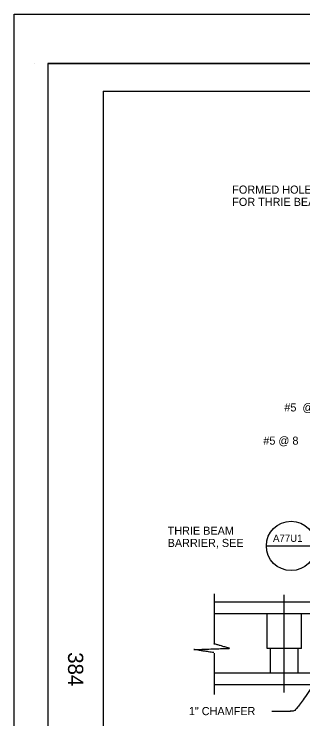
# Model space of a CAD drawing. Extents: x -863 to 897, y -431 to 759.
# Drawn here: x -863 to -602, y 122 to 759 of the extents above; entities that cross this region are included whole.
import ezdxf

# ---------------------------------------------------------------- set-up
doc = ezdxf.new("R2010")
doc.units = 0
for name, color, linetype in [('10 Sheet Format', 7, 'Continuous'), ('212 Leaders and Dim Lines', 7, 'Continuous'), ('214 Text and Titles', 7, 'Continuous'), ('217 Rebar', 7, 'Continuous'), ('220 Structural Steel', 7, 'Continuous'), ('230 Wood', 7, 'Continuous'), ('240 Concrete', 7, 'Continuous')]:
    doc.layers.add(name, color=color, linetype=linetype)

msp = doc.modelspace()

# ---------------------------------------------------------------- linework, layer by layer
at = {"layer": '10 Sheet Format'}
for p, q in [((-844.8, 714.36), (-844.8, 714.36)), ((-832.8, 714.35), (867.2, 714.35)), ((-832.8, 714.35), (-832.8, -385.65)), ((-782.83, 689.35), (842.16, 689.35)), ((-782.83, 689.35), (-782.83, -360.65))]:
    msp.add_line(p, q, dxfattribs=at)
for points in [[(-863.43, 758.96), (896.57, 758.96), (896.57, -431.04), (-863.43, -431.04)], [(-832.8, -385.65), (867.2, -385.65), (867.2, 714.35), (-832.8, 714.35)]]:
    msp.add_lwpolyline(points, close=True, dxfattribs=at)
at = {"layer": '212 Leaders and Dim Lines'}
msp.add_open_spline([(-542.72, 199.48), (-557.11, 205.1), (-565.31, 196.08), (-607.98, 130.03), (-613.31, 128.8), (-630.54, 128.8)], degree=2, dxfattribs=at)
at = {"layer": '214 Text and Titles'}
msp.add_line((-635.5, 278.52), (-590.9, 278.52), dxfattribs=at)
msp.add_circle((-613.2, 278.52), 22.3, dxfattribs=at)
at = {"layer": '217 Rebar'}
for p, q in [((-682.46, 190.35), (-682.46, 235.18)), ((-682.46, 144.37), (-682.46, 181.73))]:
    msp.add_line(p, q, dxfattribs=at)
msp.add_open_spline([(-683.05, 182.1), (-701.03, 184.87), (-701.03, 184.87), (-668.66, 185.97), (-668.66, 185.97), (-683.05, 190.12)], degree=2, dxfattribs=at)
at = {"layer": '220 Structural Steel'}
for p, q in [((-481.79, 227.61), (-682.46, 227.61)), ((-481.79, 217.06), (-682.46, 217.06)), ((-551.81, 163.54), (-682.46, 163.54)), ((-474.11, 153), (-682.46, 153))]:
    msp.add_line(p, q, dxfattribs=at)
at = {"layer": '230 Wood'}
for p, q in [((-634.91, 185.81), (-634.91, 217.06)), ((-603.66, 217.06), (-634.91, 217.06)), ((-603.66, 185.81), (-603.66, 217.06)), ((-603.66, 185.81), (-634.91, 185.81)), ((-631.79, 163.54), (-631.79, 185.81)), ((-606.79, 163.54), (-606.79, 185.81))]:
    msp.add_line(p, q, dxfattribs=at)
at = {"layer": '240 Concrete'}
msp.add_line((-619.29, 146.13), (-619.29, 234.25), dxfattribs=at)

# ---------------------------------------------------------------- texts
at = {"layer": '10 Sheet Format'}
msp.add_text('384', height=13.779, rotation=270, dxfattribs=at).set_placement((-814.71, 182.45))
at = {"layer": '214 Text and Titles'}
for s, height, p in [('FORMED HOLES', 7.3254, (-666.32, 596.73)), ('FOR THRIE BEAM', 7.3254, (-666.32, 585.65)), ('#5  @ 8', 7.325, (-619.24, 399.97)), ('#5 @ 8', 7.325, (-638.25, 369.95)), ('THRIE BEAM', 7.326, (-724.7, 288.61)), ('A77U1', 6.515, (-629.51, 282.18)), ('BARRIER, SEE', 7.3255, (-724.7, 277.53)), ('1" CHAMFER', 7.326, (-705.55, 125.62))]:
    msp.add_text(s, height=height, dxfattribs=at).set_placement(p)

doc.saveas('drawing.dxf')
